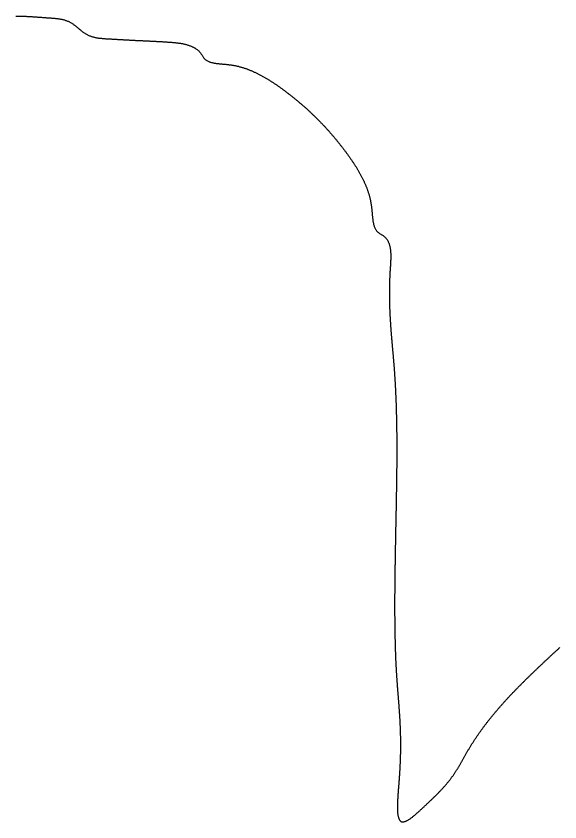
# Model space of a CAD drawing. Extents: x 40 to 225, y 4 to 261.
# Drawn here: x 102.21 to 117.93, y 238.12 to 261.41 of the extents above; entities that cross this region are included whole.
import ezdxf

# ---------------------------------------------------------------- set-up
doc = ezdxf.new("R2010")
doc.units = 0
doc.layers.get('0').update_dxf_attribs({"linetype": 'CONTINUOUS'})

msp = doc.modelspace()

# ---------------------------------------------------------------- linework, layer by layer
at = {"color": 7}
msp.add_polyline3d([(102.206, 261.408, 0), (102.225, 261.408, 0), (102.245, 261.408, 0), (102.264, 261.408, 0), (102.284, 261.408, 0), (102.303, 261.408, 0), (102.322, 261.408, 0), (102.342, 261.407, 0), (102.361, 261.407, 0), (102.381, 261.406, 0), (102.4, 261.406, 0), (102.419, 261.405, 0), (102.439, 261.405, 0), (102.458, 261.404, 0), (102.478, 261.403, 0), (102.497, 261.402, 0), (102.517, 261.401, 0), (102.536, 261.401, 0), (102.556, 261.4, 0), (102.575, 261.398, 0), (102.595, 261.397, 0), (102.614, 261.396, 0), (102.634, 261.395, 0), (102.653, 261.394, 0), (102.673, 261.393, 0), (102.693, 261.391, 0), (102.712, 261.39, 0), (102.732, 261.389, 0), (102.752, 261.388, 0), (102.771, 261.386, 0), (102.791, 261.385, 0), (102.811, 261.383, 0), (102.83, 261.382, 0), (102.85, 261.381, 0), (102.87, 261.379, 0), (102.89, 261.378, 0), (102.91, 261.376, 0), (102.929, 261.375, 0), (102.949, 261.373, 0), (102.969, 261.372, 0), (102.989, 261.37, 0), (103.009, 261.369, 0), (103.029, 261.367, 0), (103.049, 261.366, 0), (103.069, 261.365, 0), (103.089, 261.363, 0), (103.109, 261.362, 0), (103.13, 261.36, 0), (103.15, 261.359, 0), (103.17, 261.358, 0), (103.19, 261.356, 0), (103.21, 261.355, 0), (103.231, 261.353, 0), (103.251, 261.352, 0), (103.271, 261.35, 0), (103.291, 261.349, 0), (103.312, 261.347, 0), (103.332, 261.345, 0), (103.352, 261.343, 0), (103.372, 261.341, 0), (103.392, 261.339, 0), (103.412, 261.336, 0), (103.432, 261.333, 0), (103.451, 261.33, 0), (103.471, 261.327, 0), (103.491, 261.324, 0), (103.51, 261.32, 0), (103.53, 261.316, 0), (103.549, 261.312, 0), (103.568, 261.308, 0), (103.587, 261.303, 0), (103.606, 261.298, 0), (103.624, 261.292, 0), (103.643, 261.286, 0), (103.661, 261.28, 0), (103.679, 261.273, 0), (103.697, 261.266, 0), (103.715, 261.259, 0), (103.733, 261.251, 0), (103.75, 261.242, 0), (103.767, 261.233, 0), (103.784, 261.224, 0), (103.801, 261.214, 0), (103.817, 261.204, 0), (103.834, 261.193, 0), (103.85, 261.182, 0), (103.866, 261.171, 0), (103.882, 261.159, 0), (103.897, 261.147, 0), (103.913, 261.135, 0), (103.928, 261.123, 0), (103.944, 261.11, 0), (103.959, 261.097, 0), (103.975, 261.085, 0), (103.99, 261.072, 0), (104.005, 261.059, 0), (104.021, 261.046, 0), (104.036, 261.033, 0), (104.051, 261.02, 0), (104.067, 261.008, 0), (104.082, 260.995, 0), (104.097, 260.982, 0), (104.113, 260.97, 0), (104.129, 260.958, 0), (104.145, 260.946, 0), (104.16, 260.935, 0), (104.177, 260.924, 0), (104.193, 260.913, 0), (104.209, 260.902, 0), (104.226, 260.892, 0), (104.243, 260.882, 0), (104.26, 260.873, 0), (104.277, 260.865, 0), (104.294, 260.856, 0), (104.312, 260.848, 0), (104.33, 260.841, 0), (104.348, 260.834, 0), (104.366, 260.828, 0), (104.385, 260.821, 0), (104.403, 260.816, 0), (104.422, 260.81, 0), (104.441, 260.805, 0), (104.46, 260.8, 0), (104.479, 260.796, 0), (104.498, 260.792, 0), (104.518, 260.788, 0), (104.537, 260.785, 0), (104.557, 260.781, 0), (104.577, 260.778, 0), (104.596, 260.775, 0), (104.616, 260.773, 0), (104.636, 260.77, 0), (104.656, 260.768, 0), (104.676, 260.766, 0), (104.697, 260.764, 0), (104.717, 260.762, 0), (104.737, 260.761, 0), (104.757, 260.759, 0), (104.777, 260.758, 0), (104.798, 260.756, 0), (104.818, 260.755, 0), (104.838, 260.754, 0), (104.858, 260.753, 0), (104.878, 260.751, 0), (104.899, 260.75, 0), (104.919, 260.749, 0), (104.939, 260.748, 0), (104.959, 260.747, 0), (104.979, 260.746, 0), (104.999, 260.745, 0), (105.019, 260.743, 0), (105.039, 260.742, 0), (105.059, 260.741, 0), (105.078, 260.74, 0), (105.098, 260.739, 0), (105.118, 260.738, 0), (105.138, 260.737, 0), (105.158, 260.735, 0), (105.177, 260.734, 0), (105.197, 260.733, 0), (105.217, 260.732, 0), (105.237, 260.731, 0), (105.256, 260.73, 0), (105.276, 260.729, 0), (105.295, 260.728, 0), (105.315, 260.727, 0), (105.335, 260.726, 0), (105.354, 260.724, 0), (105.374, 260.723, 0), (105.393, 260.722, 0), (105.413, 260.721, 0), (105.432, 260.72, 0), (105.452, 260.719, 0), (105.471, 260.718, 0), (105.491, 260.717, 0), (105.51, 260.716, 0), (105.53, 260.715, 0), (105.549, 260.714, 0), (105.569, 260.713, 0), (105.588, 260.712, 0), (105.608, 260.711, 0), (105.627, 260.71, 0), (105.647, 260.709, 0), (105.666, 260.708, 0), (105.686, 260.707, 0), (105.705, 260.706, 0), (105.725, 260.705, 0), (105.744, 260.704, 0), (105.764, 260.703, 0), (105.783, 260.702, 0), (105.803, 260.701, 0), (105.822, 260.7, 0), (105.842, 260.699, 0), (105.861, 260.699, 0), (105.881, 260.698, 0), (105.9, 260.697, 0), (105.92, 260.696, 0), (105.939, 260.695, 0), (105.959, 260.694, 0), (105.979, 260.693, 0), (105.998, 260.692, 0), (106.018, 260.691, 0), (106.037, 260.69, 0), (106.057, 260.689, 0), (106.077, 260.688, 0), (106.096, 260.687, 0), (106.116, 260.687, 0), (106.135, 260.686, 0), (106.155, 260.685, 0), (106.175, 260.684, 0), (106.194, 260.683, 0), (106.214, 260.682, 0), (106.234, 260.681, 0), (106.253, 260.68, 0), (106.273, 260.679, 0), (106.293, 260.678, 0), (106.312, 260.676, 0), (106.332, 260.675, 0), (106.352, 260.674, 0), (106.372, 260.673, 0), (106.391, 260.672, 0), (106.411, 260.671, 0), (106.431, 260.67, 0), (106.451, 260.669, 0), (106.47, 260.667, 0), (106.49, 260.666, 0), (106.51, 260.665, 0), (106.53, 260.664, 0), (106.549, 260.662, 0), (106.569, 260.661, 0), (106.589, 260.66, 0), (106.609, 260.658, 0), (106.629, 260.657, 0), (106.648, 260.655, 0), (106.668, 260.654, 0), (106.688, 260.652, 0), (106.708, 260.651, 0), (106.728, 260.649, 0), (106.748, 260.648, 0), (106.767, 260.646, 0), (106.787, 260.644, 0), (106.807, 260.642, 0), (106.827, 260.64, 0), (106.846, 260.638, 0), (106.866, 260.636, 0), (106.886, 260.633, 0), (106.905, 260.631, 0), (106.925, 260.628, 0), (106.945, 260.625, 0), (106.964, 260.622, 0), (106.984, 260.619, 0), (107.003, 260.615, 0), (107.023, 260.612, 0), (107.042, 260.608, 0), (107.061, 260.604, 0), (107.08, 260.599, 0), (107.1, 260.595, 0), (107.119, 260.59, 0), (107.138, 260.584, 0), (107.157, 260.579, 0), (107.175, 260.573, 0), (107.194, 260.567, 0), (107.213, 260.561, 0), (107.231, 260.554, 0), (107.25, 260.547, 0), (107.268, 260.539, 0), (107.287, 260.532, 0), (107.305, 260.523, 0), (107.323, 260.515, 0), (107.341, 260.506, 0), (107.358, 260.496, 0), (107.376, 260.487, 0), (107.393, 260.476, 0), (107.41, 260.466, 0), (107.426, 260.454, 0), (107.442, 260.443, 0), (107.458, 260.431, 0), (107.473, 260.418, 0), (107.488, 260.404, 0), (107.502, 260.391, 0), (107.515, 260.376, 0), (107.528, 260.361, 0), (107.54, 260.345, 0), (107.552, 260.329, 0), (107.563, 260.313, 0), (107.574, 260.296, 0), (107.584, 260.279, 0), (107.594, 260.261, 0), (107.605, 260.245, 0), (107.616, 260.228, 0), (107.627, 260.212, 0), (107.638, 260.196, 0), (107.651, 260.182, 0), (107.664, 260.168, 0), (107.678, 260.155, 0), (107.692, 260.143, 0), (107.708, 260.132, 0), (107.724, 260.122, 0), (107.741, 260.112, 0), (107.759, 260.104, 0), (107.777, 260.096, 0), (107.796, 260.088, 0), (107.815, 260.082, 0), (107.834, 260.076, 0), (107.854, 260.07, 0), (107.874, 260.065, 0), (107.895, 260.061, 0), (107.915, 260.057, 0), (107.935, 260.053, 0), (107.956, 260.049, 0), (107.976, 260.046, 0), (107.997, 260.043, 0), (108.017, 260.04, 0), (108.037, 260.038, 0), (108.057, 260.035, 0), (108.077, 260.033, 0), (108.097, 260.031, 0), (108.117, 260.029, 0), (108.137, 260.027, 0), (108.157, 260.025, 0), (108.176, 260.023, 0), (108.196, 260.021, 0), (108.215, 260.02, 0), (108.235, 260.018, 0), (108.254, 260.016, 0), (108.274, 260.015, 0), (108.293, 260.013, 0), (108.312, 260.011, 0), (108.331, 260.009, 0), (108.351, 260.007, 0), (108.37, 260.005, 0), (108.389, 260.002, 0), (108.408, 260, 0), (108.427, 259.997, 0), (108.446, 259.995, 0), (108.465, 259.992, 0), (108.484, 259.988, 0), (108.503, 259.985, 0), (108.522, 259.982, 0), (108.541, 259.978, 0), (108.559, 259.974, 0), (108.578, 259.97, 0), (108.597, 259.966, 0), (108.616, 259.961, 0), (108.635, 259.957, 0), (108.653, 259.952, 0), (108.672, 259.947, 0), (108.691, 259.942, 0), (108.709, 259.937, 0), (108.728, 259.932, 0), (108.747, 259.926, 0), (108.765, 259.92, 0), (108.784, 259.914, 0), (108.802, 259.908, 0), (108.821, 259.902, 0), (108.839, 259.896, 0), (108.858, 259.89, 0), (108.876, 259.883, 0), (108.895, 259.876, 0), (108.913, 259.869, 0), (108.931, 259.862, 0), (108.95, 259.855, 0), (108.968, 259.848, 0), (108.986, 259.84, 0), (109.004, 259.833, 0), (109.022, 259.825, 0), (109.041, 259.817, 0), (109.059, 259.809, 0), (109.077, 259.801, 0), (109.095, 259.793, 0), (109.113, 259.785, 0), (109.131, 259.776, 0), (109.149, 259.768, 0), (109.167, 259.759, 0), (109.185, 259.75, 0), (109.202, 259.741, 0), (109.22, 259.732, 0), (109.238, 259.723, 0), (109.256, 259.714, 0), (109.274, 259.705, 0), (109.291, 259.695, 0), (109.309, 259.686, 0), (109.327, 259.676, 0), (109.344, 259.666, 0), (109.362, 259.656, 0), (109.379, 259.647, 0), (109.397, 259.637, 0), (109.414, 259.626, 0), (109.432, 259.616, 0), (109.449, 259.606, 0), (109.466, 259.596, 0), (109.484, 259.585, 0), (109.501, 259.575, 0), (109.518, 259.564, 0), (109.536, 259.553, 0), (109.553, 259.542, 0), (109.57, 259.532, 0), (109.587, 259.521, 0), (109.604, 259.51, 0), (109.621, 259.499, 0), (109.638, 259.488, 0), (109.655, 259.476, 0), (109.672, 259.465, 0), (109.689, 259.454, 0), (109.706, 259.442, 0), (109.723, 259.431, 0), (109.739, 259.419, 0), (109.756, 259.408, 0), (109.773, 259.396, 0), (109.789, 259.385, 0), (109.806, 259.373, 0), (109.823, 259.361, 0), (109.839, 259.349, 0), (109.856, 259.338, 0), (109.872, 259.326, 0), (109.889, 259.314, 0), (109.905, 259.302, 0), (109.921, 259.29, 0), (109.938, 259.278, 0), (109.954, 259.266, 0), (109.97, 259.254, 0), (109.986, 259.242, 0), (110.002, 259.23, 0), (110.018, 259.217, 0), (110.034, 259.205, 0), (110.05, 259.193, 0), (110.066, 259.181, 0), (110.082, 259.169, 0), (110.098, 259.156, 0), (110.114, 259.144, 0), (110.13, 259.132, 0), (110.146, 259.119, 0), (110.161, 259.107, 0), (110.177, 259.095, 0), (110.193, 259.082, 0), (110.208, 259.07, 0), (110.224, 259.057, 0), (110.239, 259.045, 0), (110.255, 259.032, 0), (110.27, 259.02, 0), (110.286, 259.007, 0), (110.301, 258.995, 0), (110.316, 258.982, 0), (110.332, 258.969, 0), (110.347, 258.957, 0), (110.362, 258.944, 0), (110.377, 258.931, 0), (110.392, 258.918, 0), (110.407, 258.906, 0), (110.423, 258.893, 0), (110.438, 258.88, 0), (110.453, 258.867, 0), (110.467, 258.854, 0), (110.482, 258.841, 0), (110.497, 258.828, 0), (110.512, 258.815, 0), (110.527, 258.802, 0), (110.542, 258.789, 0), (110.556, 258.776, 0), (110.571, 258.763, 0), (110.586, 258.75, 0), (110.6, 258.737, 0), (110.615, 258.724, 0), (110.629, 258.711, 0), (110.644, 258.697, 0), (110.658, 258.684, 0), (110.673, 258.671, 0), (110.687, 258.658, 0), (110.702, 258.644, 0), (110.716, 258.631, 0), (110.73, 258.618, 0), (110.744, 258.604, 0), (110.759, 258.591, 0), (110.773, 258.577, 0), (110.787, 258.564, 0), (110.801, 258.55, 0), (110.815, 258.536, 0), (110.829, 258.523, 0), (110.843, 258.509, 0), (110.857, 258.496, 0), (110.871, 258.482, 0), (110.885, 258.468, 0), (110.899, 258.454, 0), (110.913, 258.44, 0), (110.927, 258.427, 0), (110.94, 258.413, 0), (110.954, 258.399, 0), (110.968, 258.385, 0), (110.982, 258.371, 0), (110.995, 258.357, 0), (111.009, 258.343, 0), (111.023, 258.329, 0), (111.036, 258.315, 0), (111.05, 258.301, 0), (111.063, 258.286, 0), (111.077, 258.272, 0), (111.09, 258.258, 0), (111.103, 258.244, 0), (111.117, 258.229, 0), (111.13, 258.215, 0), (111.144, 258.201, 0), (111.157, 258.186, 0), (111.17, 258.172, 0), (111.183, 258.157, 0), (111.197, 258.143, 0), (111.21, 258.128, 0), (111.223, 258.114, 0), (111.236, 258.099, 0), (111.249, 258.084, 0), (111.262, 258.07, 0), (111.275, 258.055, 0), (111.288, 258.04, 0), (111.301, 258.025, 0), (111.314, 258.011, 0), (111.327, 257.996, 0), (111.34, 257.981, 0), (111.353, 257.966, 0), (111.366, 257.951, 0), (111.378, 257.936, 0), (111.391, 257.921, 0), (111.404, 257.906, 0), (111.417, 257.89, 0), (111.429, 257.875, 0), (111.442, 257.86, 0), (111.455, 257.845, 0), (111.467, 257.829, 0), (111.48, 257.814, 0), (111.493, 257.799, 0), (111.505, 257.783, 0), (111.518, 257.768, 0), (111.53, 257.752, 0), (111.543, 257.737, 0), (111.555, 257.721, 0), (111.567, 257.706, 0), (111.58, 257.69, 0), (111.592, 257.674, 0), (111.605, 257.659, 0), (111.617, 257.643, 0), (111.629, 257.627, 0), (111.641, 257.611, 0), (111.654, 257.595, 0), (111.666, 257.579, 0), (111.678, 257.563, 0), (111.69, 257.547, 0), (111.703, 257.531, 0), (111.715, 257.515, 0), (111.727, 257.499, 0), (111.739, 257.483, 0), (111.751, 257.467, 0), (111.763, 257.45, 0), (111.775, 257.434, 0), (111.787, 257.418, 0), (111.799, 257.401, 0), (111.811, 257.385, 0), (111.823, 257.368, 0), (111.834, 257.352, 0), (111.846, 257.335, 0), (111.858, 257.319, 0), (111.869, 257.302, 0), (111.881, 257.285, 0), (111.893, 257.269, 0), (111.904, 257.252, 0), (111.916, 257.235, 0), (111.927, 257.218, 0), (111.938, 257.202, 0), (111.95, 257.185, 0), (111.961, 257.168, 0), (111.972, 257.151, 0), (111.983, 257.134, 0), (111.994, 257.117, 0), (112.005, 257.1, 0), (112.016, 257.082, 0), (112.027, 257.065, 0), (112.037, 257.048, 0), (112.048, 257.031, 0), (112.059, 257.014, 0), (112.069, 256.996, 0), (112.08, 256.979, 0), (112.09, 256.962, 0), (112.1, 256.944, 0), (112.11, 256.927, 0), (112.12, 256.909, 0), (112.13, 256.892, 0), (112.14, 256.874, 0), (112.15, 256.857, 0), (112.16, 256.839, 0), (112.169, 256.821, 0), (112.179, 256.804, 0), (112.188, 256.786, 0), (112.197, 256.768, 0), (112.207, 256.75, 0), (112.216, 256.733, 0), (112.225, 256.715, 0), (112.233, 256.697, 0), (112.242, 256.679, 0), (112.251, 256.661, 0), (112.259, 256.643, 0), (112.268, 256.625, 0), (112.276, 256.607, 0), (112.284, 256.589, 0), (112.292, 256.571, 0), (112.3, 256.553, 0), (112.308, 256.535, 0), (112.315, 256.516, 0), (112.323, 256.498, 0), (112.33, 256.48, 0), (112.337, 256.462, 0), (112.344, 256.443, 0), (112.351, 256.425, 0), (112.358, 256.407, 0), (112.365, 256.388, 0), (112.371, 256.37, 0), (112.378, 256.351, 0), (112.384, 256.333, 0), (112.39, 256.314, 0), (112.396, 256.296, 0), (112.402, 256.277, 0), (112.407, 256.259, 0), (112.413, 256.24, 0), (112.418, 256.221, 0), (112.423, 256.203, 0), (112.428, 256.184, 0), (112.433, 256.165, 0), (112.438, 256.146, 0), (112.442, 256.128, 0), (112.447, 256.109, 0), (112.451, 256.09, 0), (112.455, 256.071, 0), (112.459, 256.052, 0), (112.462, 256.033, 0), (112.466, 256.014, 0), (112.469, 255.995, 0), (112.472, 255.976, 0), (112.475, 255.957, 0), (112.477, 255.938, 0), (112.48, 255.919, 0), (112.482, 255.9, 0), (112.485, 255.881, 0), (112.487, 255.862, 0), (112.489, 255.842, 0), (112.491, 255.823, 0), (112.492, 255.804, 0), (112.494, 255.785, 0), (112.496, 255.765, 0), (112.498, 255.746, 0), (112.499, 255.726, 0), (112.501, 255.707, 0), (112.503, 255.687, 0), (112.505, 255.667, 0), (112.507, 255.648, 0), (112.509, 255.628, 0), (112.511, 255.608, 0), (112.513, 255.588, 0), (112.515, 255.568, 0), (112.518, 255.548, 0), (112.52, 255.528, 0), (112.523, 255.507, 0), (112.526, 255.487, 0), (112.53, 255.467, 0), (112.533, 255.446, 0), (112.537, 255.426, 0), (112.542, 255.405, 0), (112.546, 255.385, 0), (112.552, 255.366, 0), (112.557, 255.346, 0), (112.564, 255.327, 0), (112.571, 255.308, 0), (112.578, 255.29, 0), (112.586, 255.272, 0), (112.595, 255.254, 0), (112.605, 255.238, 0), (112.616, 255.222, 0), (112.628, 255.206, 0), (112.64, 255.192, 0), (112.654, 255.178, 0), (112.668, 255.165, 0), (112.683, 255.153, 0), (112.699, 255.141, 0), (112.716, 255.13, 0), (112.733, 255.12, 0), (112.75, 255.109, 0), (112.767, 255.099, 0), (112.784, 255.088, 0), (112.8, 255.078, 0), (112.817, 255.067, 0), (112.832, 255.056, 0), (112.847, 255.044, 0), (112.862, 255.032, 0), (112.875, 255.019, 0), (112.888, 255.006, 0), (112.9, 254.992, 0), (112.912, 254.978, 0), (112.923, 254.964, 0), (112.933, 254.949, 0), (112.943, 254.933, 0), (112.952, 254.918, 0), (112.961, 254.902, 0), (112.969, 254.885, 0), (112.977, 254.868, 0), (112.984, 254.851, 0), (112.991, 254.834, 0), (112.997, 254.816, 0), (113.002, 254.798, 0), (113.008, 254.779, 0), (113.012, 254.761, 0), (113.017, 254.741, 0), (113.02, 254.722, 0), (113.024, 254.703, 0), (113.027, 254.683, 0), (113.03, 254.663, 0), (113.032, 254.642, 0), (113.034, 254.622, 0), (113.036, 254.601, 0), (113.037, 254.58, 0), (113.039, 254.559, 0), (113.04, 254.537, 0), (113.04, 254.516, 0), (113.04, 254.494, 0), (113.041, 254.473, 0), (113.041, 254.451, 0), (113.04, 254.429, 0), (113.04, 254.406, 0), (113.039, 254.384, 0), (113.038, 254.362, 0), (113.037, 254.339, 0), (113.036, 254.317, 0), (113.035, 254.294, 0), (113.034, 254.272, 0), (113.033, 254.249, 0), (113.031, 254.226, 0), (113.03, 254.204, 0), (113.028, 254.181, 0), (113.027, 254.158, 0), (113.025, 254.136, 0), (113.023, 254.113, 0), (113.022, 254.09, 0), (113.02, 254.068, 0), (113.019, 254.045, 0), (113.018, 254.023, 0), (113.016, 254.001, 0), (113.015, 253.978, 0), (113.014, 253.956, 0), (113.013, 253.934, 0), (113.012, 253.912, 0), (113.011, 253.89, 0), (113.01, 253.868, 0), (113.009, 253.846, 0), (113.008, 253.824, 0), (113.007, 253.802, 0), (113.006, 253.78, 0), (113.005, 253.759, 0), (113.005, 253.737, 0), (113.004, 253.715, 0), (113.003, 253.694, 0), (113.003, 253.672, 0), (113.002, 253.651, 0), (113.002, 253.63, 0), (113.001, 253.608, 0), (113.001, 253.587, 0), (113, 253.566, 0), (113, 253.545, 0), (113, 253.524, 0), (113, 253.502, 0), (113, 253.481, 0), (112.999, 253.46, 0), (112.999, 253.44, 0), (112.999, 253.419, 0), (112.999, 253.398, 0), (112.999, 253.377, 0), (112.999, 253.356, 0), (112.999, 253.336, 0), (113, 253.315, 0), (113, 253.295, 0), (113, 253.274, 0), (113, 253.254, 0), (113, 253.233, 0), (113.001, 253.213, 0), (113.001, 253.192, 0), (113.002, 253.172, 0), (113.002, 253.152, 0), (113.002, 253.132, 0), (113.003, 253.111, 0), (113.003, 253.091, 0), (113.004, 253.071, 0), (113.005, 253.051, 0), (113.005, 253.031, 0), (113.006, 253.011, 0), (113.007, 252.991, 0), (113.007, 252.971, 0), (113.008, 252.951, 0), (113.009, 252.931, 0), (113.01, 252.912, 0), (113.01, 252.892, 0), (113.011, 252.872, 0), (113.012, 252.852, 0), (113.013, 252.833, 0), (113.014, 252.813, 0), (113.015, 252.793, 0), (113.016, 252.774, 0), (113.017, 252.754, 0), (113.018, 252.735, 0), (113.019, 252.715, 0), (113.02, 252.696, 0), (113.021, 252.677, 0), (113.022, 252.657, 0), (113.024, 252.638, 0), (113.025, 252.618, 0), (113.026, 252.599, 0), (113.027, 252.58, 0), (113.028, 252.561, 0), (113.03, 252.541, 0), (113.031, 252.522, 0), (113.032, 252.503, 0), (113.033, 252.484, 0), (113.035, 252.465, 0), (113.036, 252.446, 0), (113.037, 252.427, 0), (113.039, 252.408, 0), (113.04, 252.389, 0), (113.042, 252.37, 0), (113.043, 252.351, 0), (113.045, 252.332, 0), (113.046, 252.313, 0), (113.047, 252.294, 0), (113.049, 252.275, 0), (113.05, 252.256, 0), (113.052, 252.237, 0), (113.053, 252.218, 0), (113.055, 252.2, 0), (113.056, 252.181, 0), (113.058, 252.162, 0), (113.06, 252.143, 0), (113.061, 252.124, 0), (113.063, 252.106, 0), (113.064, 252.087, 0), (113.066, 252.068, 0), (113.067, 252.049, 0), (113.069, 252.031, 0), (113.071, 252.012, 0), (113.072, 251.993, 0), (113.074, 251.975, 0), (113.075, 251.956, 0), (113.077, 251.937, 0), (113.079, 251.919, 0), (113.08, 251.9, 0), (113.082, 251.882, 0), (113.084, 251.863, 0), (113.085, 251.844, 0), (113.087, 251.826, 0), (113.089, 251.807, 0), (113.09, 251.789, 0), (113.092, 251.77, 0), (113.093, 251.752, 0), (113.095, 251.733, 0), (113.097, 251.714, 0), (113.098, 251.696, 0), (113.1, 251.677, 0), (113.102, 251.659, 0), (113.103, 251.64, 0), (113.105, 251.622, 0), (113.106, 251.603, 0), (113.108, 251.585, 0), (113.11, 251.566, 0), (113.111, 251.548, 0), (113.113, 251.529, 0), (113.114, 251.51, 0), (113.116, 251.492, 0), (113.118, 251.473, 0), (113.119, 251.455, 0), (113.121, 251.436, 0), (113.122, 251.418, 0), (113.124, 251.399, 0), (113.125, 251.381, 0), (113.127, 251.362, 0), (113.128, 251.343, 0), (113.13, 251.325, 0), (113.131, 251.306, 0), (113.133, 251.288, 0), (113.134, 251.269, 0), (113.136, 251.25, 0), (113.137, 251.232, 0), (113.138, 251.213, 0), (113.14, 251.194, 0), (113.141, 251.176, 0), (113.143, 251.157, 0), (113.144, 251.138, 0), (113.145, 251.12, 0), (113.147, 251.101, 0), (113.148, 251.082, 0), (113.149, 251.064, 0), (113.15, 251.045, 0), (113.152, 251.026, 0), (113.153, 251.007, 0), (113.154, 250.989, 0), (113.155, 250.97, 0), (113.157, 250.951, 0), (113.158, 250.932, 0), (113.159, 250.913, 0), (113.16, 250.895, 0), (113.161, 250.876, 0), (113.162, 250.857, 0), (113.163, 250.838, 0), (113.164, 250.819, 0), (113.166, 250.8, 0), (113.167, 250.781, 0), (113.168, 250.763, 0), (113.169, 250.744, 0), (113.17, 250.725, 0), (113.171, 250.706, 0), (113.172, 250.687, 0), (113.173, 250.668, 0), (113.174, 250.649, 0), (113.175, 250.63, 0), (113.176, 250.611, 0), (113.177, 250.592, 0), (113.177, 250.573, 0), (113.178, 250.554, 0), (113.179, 250.535, 0), (113.18, 250.516, 0), (113.181, 250.497, 0), (113.182, 250.478, 0), (113.183, 250.459, 0), (113.183, 250.44, 0), (113.184, 250.421, 0), (113.185, 250.402, 0), (113.186, 250.383, 0), (113.187, 250.364, 0), (113.187, 250.344, 0), (113.188, 250.325, 0), (113.189, 250.306, 0), (113.19, 250.287, 0), (113.19, 250.268, 0), (113.191, 250.249, 0), (113.192, 250.23, 0), (113.192, 250.21, 0), (113.193, 250.191, 0), (113.194, 250.172, 0), (113.194, 250.153, 0), (113.195, 250.134, 0), (113.195, 250.114, 0), (113.196, 250.095, 0), (113.197, 250.076, 0), (113.197, 250.057, 0), (113.198, 250.037, 0), (113.198, 250.018, 0), (113.199, 249.999, 0), (113.199, 249.98, 0), (113.2, 249.96, 0), (113.2, 249.941, 0), (113.201, 249.922, 0), (113.201, 249.902, 0), (113.202, 249.883, 0), (113.202, 249.864, 0), (113.203, 249.844, 0), (113.203, 249.825, 0), (113.204, 249.806, 0), (113.204, 249.786, 0), (113.204, 249.767, 0), (113.205, 249.747, 0), (113.205, 249.728, 0), (113.206, 249.709, 0), (113.206, 249.689, 0), (113.206, 249.67, 0), (113.207, 249.65, 0), (113.207, 249.631, 0), (113.207, 249.611, 0), (113.208, 249.592, 0), (113.208, 249.572, 0), (113.208, 249.553, 0), (113.209, 249.533, 0), (113.209, 249.514, 0), (113.209, 249.494, 0), (113.209, 249.475, 0), (113.21, 249.455, 0), (113.21, 249.436, 0), (113.21, 249.416, 0), (113.21, 249.397, 0), (113.211, 249.377, 0), (113.211, 249.358, 0), (113.211, 249.338, 0), (113.211, 249.318, 0), (113.211, 249.299, 0), (113.211, 249.279, 0), (113.212, 249.26, 0), (113.212, 249.24, 0), (113.212, 249.22, 0), (113.212, 249.201, 0), (113.212, 249.181, 0), (113.212, 249.161, 0), (113.212, 249.142, 0), (113.212, 249.122, 0), (113.213, 249.102, 0), (113.213, 249.083, 0), (113.213, 249.063, 0), (113.213, 249.043, 0), (113.213, 249.023, 0), (113.213, 249.004, 0), (113.213, 248.984, 0), (113.213, 248.964, 0), (113.213, 248.945, 0), (113.213, 248.925, 0), (113.213, 248.905, 0), (113.213, 248.885, 0), (113.213, 248.866, 0), (113.213, 248.846, 0), (113.213, 248.826, 0), (113.213, 248.806, 0), (113.213, 248.786, 0), (113.213, 248.767, 0), (113.213, 248.747, 0), (113.213, 248.727, 0), (113.213, 248.707, 0), (113.213, 248.687, 0), (113.213, 248.667, 0), (113.213, 248.647, 0), (113.212, 248.628, 0), (113.212, 248.608, 0), (113.212, 248.588, 0), (113.212, 248.568, 0), (113.212, 248.548, 0), (113.212, 248.528, 0), (113.212, 248.508, 0), (113.212, 248.488, 0), (113.211, 248.468, 0), (113.211, 248.448, 0), (113.211, 248.428, 0), (113.211, 248.409, 0), (113.211, 248.389, 0), (113.211, 248.369, 0), (113.211, 248.349, 0), (113.21, 248.329, 0), (113.21, 248.309, 0), (113.21, 248.289, 0), (113.21, 248.269, 0), (113.21, 248.249, 0), (113.209, 248.229, 0), (113.209, 248.209, 0), (113.209, 248.189, 0), (113.209, 248.169, 0), (113.208, 248.149, 0), (113.208, 248.128, 0), (113.208, 248.108, 0), (113.208, 248.088, 0), (113.208, 248.068, 0), (113.207, 248.048, 0), (113.207, 248.028, 0), (113.207, 248.008, 0), (113.206, 247.988, 0), (113.206, 247.968, 0), (113.206, 247.948, 0), (113.206, 247.928, 0), (113.205, 247.907, 0), (113.205, 247.887, 0), (113.205, 247.867, 0), (113.205, 247.847, 0), (113.204, 247.827, 0), (113.204, 247.807, 0), (113.204, 247.787, 0), (113.203, 247.766, 0), (113.203, 247.746, 0), (113.203, 247.726, 0), (113.202, 247.706, 0), (113.202, 247.686, 0), (113.202, 247.665, 0), (113.201, 247.645, 0), (113.201, 247.625, 0), (113.201, 247.605, 0), (113.2, 247.585, 0), (113.2, 247.564, 0), (113.2, 247.544, 0), (113.199, 247.524, 0), (113.199, 247.504, 0), (113.199, 247.483, 0), (113.198, 247.463, 0), (113.198, 247.443, 0), (113.198, 247.422, 0), (113.197, 247.402, 0), (113.197, 247.382, 0), (113.196, 247.362, 0), (113.196, 247.341, 0), (113.196, 247.321, 0), (113.195, 247.301, 0), (113.195, 247.28, 0), (113.195, 247.26, 0), (113.194, 247.24, 0), (113.194, 247.219, 0), (113.193, 247.199, 0), (113.193, 247.179, 0), (113.193, 247.158, 0), (113.192, 247.138, 0), (113.192, 247.118, 0), (113.191, 247.097, 0), (113.191, 247.077, 0), (113.191, 247.056, 0), (113.19, 247.036, 0), (113.19, 247.016, 0), (113.189, 246.995, 0), (113.189, 246.975, 0), (113.189, 246.954, 0), (113.188, 246.934, 0), (113.188, 246.914, 0), (113.187, 246.893, 0), (113.187, 246.873, 0), (113.187, 246.852, 0), (113.186, 246.832, 0), (113.186, 246.811, 0), (113.185, 246.791, 0), (113.185, 246.77, 0), (113.185, 246.75, 0), (113.184, 246.73, 0), (113.184, 246.709, 0), (113.183, 246.689, 0), (113.183, 246.668, 0), (113.183, 246.648, 0), (113.182, 246.627, 0), (113.182, 246.607, 0), (113.181, 246.586, 0), (113.181, 246.566, 0), (113.181, 246.545, 0), (113.18, 246.525, 0), (113.18, 246.504, 0), (113.179, 246.484, 0), (113.179, 246.463, 0), (113.179, 246.442, 0), (113.178, 246.422, 0), (113.178, 246.401, 0), (113.177, 246.381, 0), (113.177, 246.36, 0), (113.177, 246.34, 0), (113.176, 246.319, 0), (113.176, 246.299, 0), (113.175, 246.278, 0), (113.175, 246.257, 0), (113.175, 246.237, 0), (113.174, 246.216, 0), (113.174, 246.196, 0), (113.173, 246.175, 0), (113.173, 246.155, 0), (113.173, 246.134, 0), (113.172, 246.113, 0), (113.172, 246.093, 0), (113.171, 246.072, 0), (113.171, 246.052, 0), (113.171, 246.031, 0), (113.17, 246.01, 0), (113.17, 245.99, 0), (113.17, 245.969, 0), (113.169, 245.949, 0), (113.169, 245.928, 0), (113.168, 245.908, 0), (113.168, 245.887, 0), (113.168, 245.866, 0), (113.167, 245.846, 0), (113.167, 245.825, 0), (113.167, 245.805, 0), (113.166, 245.784, 0), (113.166, 245.764, 0), (113.166, 245.743, 0), (113.165, 245.722, 0), (113.165, 245.702, 0), (113.165, 245.681, 0), (113.164, 245.661, 0), (113.164, 245.64, 0), (113.164, 245.62, 0), (113.163, 245.599, 0), (113.163, 245.578, 0), (113.163, 245.558, 0), (113.162, 245.537, 0), (113.162, 245.517, 0), (113.162, 245.496, 0), (113.161, 245.476, 0), (113.161, 245.455, 0), (113.161, 245.435, 0), (113.161, 245.414, 0), (113.16, 245.394, 0), (113.16, 245.373, 0), (113.16, 245.353, 0), (113.16, 245.332, 0), (113.159, 245.312, 0), (113.159, 245.291, 0), (113.159, 245.271, 0), (113.158, 245.25, 0), (113.158, 245.23, 0), (113.158, 245.209, 0), (113.158, 245.189, 0), (113.158, 245.168, 0), (113.157, 245.148, 0), (113.157, 245.128, 0), (113.157, 245.107, 0), (113.157, 245.087, 0), (113.156, 245.066, 0), (113.156, 245.046, 0), (113.156, 245.026, 0), (113.156, 245.005, 0), (113.156, 244.985, 0), (113.155, 244.964, 0), (113.155, 244.944, 0), (113.155, 244.924, 0), (113.155, 244.903, 0), (113.155, 244.883, 0), (113.155, 244.863, 0), (113.154, 244.842, 0), (113.154, 244.822, 0), (113.154, 244.802, 0), (113.154, 244.782, 0), (113.154, 244.761, 0), (113.154, 244.741, 0), (113.154, 244.721, 0), (113.153, 244.701, 0), (113.153, 244.68, 0), (113.153, 244.66, 0), (113.153, 244.64, 0), (113.153, 244.62, 0), (113.153, 244.599, 0), (113.153, 244.579, 0), (113.153, 244.559, 0), (113.153, 244.539, 0), (113.153, 244.519, 0), (113.153, 244.499, 0), (113.153, 244.479, 0), (113.153, 244.459, 0), (113.153, 244.438, 0), (113.153, 244.418, 0), (113.153, 244.398, 0), (113.153, 244.378, 0), (113.153, 244.358, 0), (113.153, 244.338, 0), (113.153, 244.318, 0), (113.153, 244.298, 0), (113.153, 244.278, 0), (113.153, 244.258, 0), (113.153, 244.238, 0), (113.153, 244.218, 0), (113.153, 244.199, 0), (113.153, 244.179, 0), (113.153, 244.159, 0), (113.153, 244.139, 0), (113.153, 244.119, 0), (113.153, 244.099, 0), (113.153, 244.079, 0), (113.154, 244.06, 0), (113.154, 244.04, 0), (113.154, 244.02, 0), (113.154, 244, 0), (113.154, 243.981, 0), (113.154, 243.961, 0), (113.154, 243.941, 0), (113.155, 243.922, 0), (113.155, 243.902, 0), (113.155, 243.882, 0), (113.155, 243.863, 0), (113.155, 243.843, 0), (113.156, 243.823, 0), (113.156, 243.804, 0), (113.156, 243.784, 0), (113.156, 243.765, 0), (113.157, 243.745, 0), (113.157, 243.726, 0), (113.157, 243.706, 0), (113.157, 243.687, 0), (113.158, 243.667, 0), (113.158, 243.648, 0), (113.158, 243.629, 0), (113.159, 243.609, 0), (113.159, 243.59, 0), (113.159, 243.57, 0), (113.16, 243.551, 0), (113.16, 243.532, 0), (113.16, 243.513, 0), (113.161, 243.493, 0), (113.161, 243.474, 0), (113.162, 243.455, 0), (113.162, 243.436, 0), (113.162, 243.417, 0), (113.163, 243.397, 0), (113.163, 243.378, 0), (113.164, 243.359, 0), (113.164, 243.34, 0), (113.165, 243.321, 0), (113.165, 243.302, 0), (113.166, 243.283, 0), (113.166, 243.264, 0), (113.167, 243.245, 0), (113.167, 243.226, 0), (113.168, 243.207, 0), (113.168, 243.188, 0), (113.169, 243.17, 0), (113.169, 243.151, 0), (113.17, 243.132, 0), (113.171, 243.113, 0), (113.171, 243.094, 0), (113.172, 243.076, 0), (113.172, 243.057, 0), (113.173, 243.038, 0), (113.174, 243.02, 0), (113.174, 243.001, 0), (113.175, 242.982, 0), (113.176, 242.964, 0), (113.176, 242.945, 0), (113.177, 242.927, 0), (113.178, 242.908, 0), (113.179, 242.89, 0), (113.179, 242.871, 0), (113.18, 242.853, 0), (113.181, 242.835, 0), (113.182, 242.816, 0), (113.182, 242.798, 0), (113.183, 242.78, 0), (113.184, 242.761, 0), (113.185, 242.743, 0), (113.186, 242.725, 0), (113.187, 242.707, 0), (113.187, 242.689, 0), (113.188, 242.67, 0), (113.189, 242.652, 0), (113.19, 242.634, 0), (113.191, 242.616, 0), (113.192, 242.598, 0), (113.193, 242.58, 0), (113.194, 242.562, 0), (113.195, 242.544, 0), (113.196, 242.527, 0), (113.197, 242.509, 0), (113.198, 242.491, 0), (113.199, 242.473, 0), (113.2, 242.455, 0), (113.201, 242.438, 0), (113.202, 242.42, 0), (113.203, 242.402, 0), (113.204, 242.385, 0), (113.205, 242.367, 0), (113.206, 242.349, 0), (113.208, 242.332, 0), (113.209, 242.314, 0), (113.21, 242.297, 0), (113.211, 242.279, 0), (113.212, 242.262, 0), (113.213, 242.245, 0), (113.215, 242.227, 0), (113.216, 242.21, 0), (113.217, 242.193, 0), (113.218, 242.175, 0), (113.22, 242.158, 0), (113.221, 242.141, 0), (113.222, 242.124, 0), (113.223, 242.106, 0), (113.225, 242.089, 0), (113.226, 242.072, 0), (113.227, 242.055, 0), (113.229, 242.038, 0), (113.23, 242.021, 0), (113.231, 242.004, 0), (113.233, 241.986, 0), (113.234, 241.969, 0), (113.235, 241.952, 0), (113.237, 241.935, 0), (113.238, 241.918, 0), (113.239, 241.901, 0), (113.241, 241.884, 0), (113.242, 241.867, 0), (113.243, 241.85, 0), (113.245, 241.833, 0), (113.246, 241.816, 0), (113.247, 241.799, 0), (113.249, 241.782, 0), (113.25, 241.765, 0), (113.252, 241.747, 0), (113.253, 241.73, 0), (113.254, 241.713, 0), (113.256, 241.696, 0), (113.257, 241.679, 0), (113.258, 241.662, 0), (113.26, 241.645, 0), (113.261, 241.628, 0), (113.262, 241.61, 0), (113.264, 241.593, 0), (113.265, 241.576, 0), (113.266, 241.559, 0), (113.268, 241.542, 0), (113.269, 241.524, 0), (113.27, 241.507, 0), (113.272, 241.49, 0), (113.273, 241.472, 0), (113.274, 241.455, 0), (113.276, 241.438, 0), (113.277, 241.42, 0), (113.278, 241.403, 0), (113.279, 241.385, 0), (113.281, 241.368, 0), (113.282, 241.35, 0), (113.283, 241.333, 0), (113.284, 241.315, 0), (113.285, 241.297, 0), (113.287, 241.28, 0), (113.288, 241.262, 0), (113.289, 241.244, 0), (113.29, 241.226, 0), (113.291, 241.209, 0), (113.292, 241.191, 0), (113.293, 241.173, 0), (113.294, 241.155, 0), (113.295, 241.137, 0), (113.297, 241.119, 0), (113.298, 241.101, 0), (113.299, 241.082, 0), (113.3, 241.064, 0), (113.301, 241.046, 0), (113.301, 241.027, 0), (113.302, 241.009, 0), (113.303, 240.991, 0), (113.304, 240.972, 0), (113.305, 240.954, 0), (113.306, 240.935, 0), (113.307, 240.916, 0), (113.308, 240.897, 0), (113.308, 240.879, 0), (113.309, 240.86, 0), (113.31, 240.841, 0), (113.311, 240.822, 0), (113.311, 240.803, 0), (113.312, 240.784, 0), (113.313, 240.764, 0), (113.313, 240.745, 0), (113.314, 240.726, 0), (113.314, 240.706, 0), (113.315, 240.687, 0), (113.315, 240.667, 0), (113.316, 240.647, 0), (113.316, 240.628, 0), (113.317, 240.608, 0), (113.317, 240.588, 0), (113.318, 240.568, 0), (113.318, 240.548, 0), (113.318, 240.528, 0), (113.318, 240.507, 0), (113.319, 240.487, 0), (113.319, 240.467, 0), (113.319, 240.446, 0), (113.319, 240.425, 0), (113.319, 240.405, 0), (113.319, 240.384, 0), (113.319, 240.363, 0), (113.319, 240.342, 0), (113.319, 240.321, 0), (113.319, 240.3, 0), (113.319, 240.278, 0), (113.319, 240.257, 0), (113.319, 240.236, 0), (113.319, 240.214, 0), (113.318, 240.192, 0), (113.318, 240.17, 0), (113.318, 240.149, 0), (113.317, 240.127, 0), (113.317, 240.104, 0), (113.317, 240.082, 0), (113.316, 240.06, 0), (113.316, 240.037, 0), (113.315, 240.015, 0), (113.314, 239.992, 0), (113.314, 239.969, 0), (113.313, 239.946, 0), (113.312, 239.923, 0), (113.312, 239.9, 0), (113.311, 239.877, 0), (113.31, 239.854, 0), (113.309, 239.83, 0), (113.308, 239.806, 0), (113.307, 239.783, 0), (113.306, 239.759, 0), (113.305, 239.735, 0), (113.304, 239.711, 0), (113.302, 239.686, 0), (113.301, 239.662, 0), (113.3, 239.637, 0), (113.299, 239.613, 0), (113.297, 239.588, 0), (113.296, 239.563, 0), (113.294, 239.538, 0), (113.293, 239.512, 0), (113.291, 239.487, 0), (113.289, 239.462, 0), (113.288, 239.436, 0), (113.286, 239.41, 0), (113.284, 239.384, 0), (113.282, 239.358, 0), (113.28, 239.332, 0), (113.278, 239.305, 0), (113.276, 239.279, 0), (113.274, 239.252, 0), (113.272, 239.225, 0), (113.27, 239.199, 0), (113.268, 239.172, 0), (113.266, 239.145, 0), (113.264, 239.117, 0), (113.261, 239.09, 0), (113.259, 239.063, 0), (113.257, 239.036, 0), (113.255, 239.009, 0), (113.253, 238.982, 0), (113.251, 238.955, 0), (113.249, 238.928, 0), (113.247, 238.901, 0), (113.245, 238.875, 0), (113.243, 238.848, 0), (113.241, 238.822, 0), (113.24, 238.796, 0), (113.238, 238.77, 0), (113.237, 238.744, 0), (113.236, 238.718, 0), (113.235, 238.693, 0), (113.234, 238.668, 0), (113.233, 238.644, 0), (113.232, 238.619, 0), (113.232, 238.595, 0), (113.232, 238.572, 0), (113.232, 238.549, 0), (113.232, 238.526, 0), (113.232, 238.503, 0), (113.233, 238.481, 0), (113.234, 238.46, 0), (113.235, 238.439, 0), (113.236, 238.418, 0), (113.237, 238.398, 0), (113.239, 238.379, 0), (113.241, 238.36, 0), (113.244, 238.342, 0), (113.246, 238.324, 0), (113.249, 238.307, 0), (113.253, 238.29, 0), (113.256, 238.275, 0), (113.26, 238.259, 0), (113.264, 238.245, 0), (113.269, 238.231, 0), (113.274, 238.218, 0), (113.279, 238.206, 0), (113.285, 238.194, 0), (113.291, 238.184, 0), (113.298, 238.174, 0), (113.304, 238.165, 0), (113.312, 238.157, 0), (113.319, 238.149, 0), (113.328, 238.143, 0), (113.336, 238.137, 0), (113.345, 238.133, 0), (113.355, 238.129, 0), (113.365, 238.127, 0), (113.375, 238.125, 0), (113.386, 238.124, 0), (113.397, 238.124, 0), (113.409, 238.126, 0), (113.422, 238.128, 0), (113.434, 238.131, 0), (113.447, 238.135, 0), (113.461, 238.139, 0), (113.475, 238.145, 0), (113.489, 238.151, 0), (113.503, 238.158, 0), (113.518, 238.166, 0), (113.533, 238.175, 0), (113.549, 238.184, 0), (113.565, 238.194, 0), (113.581, 238.204, 0), (113.597, 238.215, 0), (113.613, 238.226, 0), (113.63, 238.238, 0), (113.647, 238.251, 0), (113.664, 238.264, 0), (113.681, 238.277, 0), (113.699, 238.291, 0), (113.716, 238.305, 0), (113.734, 238.32, 0), (113.751, 238.335, 0), (113.769, 238.35, 0), (113.787, 238.365, 0), (113.805, 238.381, 0), (113.823, 238.397, 0), (113.841, 238.413, 0), (113.859, 238.429, 0), (113.877, 238.446, 0), (113.895, 238.462, 0), (113.913, 238.479, 0), (113.931, 238.495, 0), (113.949, 238.512, 0), (113.966, 238.528, 0), (113.984, 238.545, 0), (114.002, 238.562, 0), (114.019, 238.578, 0), (114.036, 238.594, 0), (114.053, 238.61, 0), (114.07, 238.626, 0), (114.087, 238.642, 0), (114.104, 238.658, 0), (114.12, 238.673, 0), (114.136, 238.689, 0), (114.153, 238.704, 0), (114.169, 238.72, 0), (114.184, 238.735, 0), (114.2, 238.75, 0), (114.216, 238.765, 0), (114.231, 238.78, 0), (114.247, 238.794, 0), (114.262, 238.809, 0), (114.277, 238.824, 0), (114.292, 238.838, 0), (114.306, 238.853, 0), (114.321, 238.867, 0), (114.336, 238.881, 0), (114.35, 238.896, 0), (114.364, 238.91, 0), (114.378, 238.924, 0), (114.392, 238.938, 0), (114.406, 238.952, 0), (114.42, 238.966, 0), (114.434, 238.98, 0), (114.447, 238.994, 0), (114.461, 239.008, 0), (114.474, 239.022, 0), (114.487, 239.036, 0), (114.501, 239.05, 0), (114.514, 239.064, 0), (114.526, 239.077, 0), (114.539, 239.091, 0), (114.552, 239.105, 0), (114.565, 239.119, 0), (114.577, 239.133, 0), (114.589, 239.147, 0), (114.602, 239.16, 0), (114.614, 239.174, 0), (114.626, 239.188, 0), (114.638, 239.202, 0), (114.65, 239.216, 0), (114.662, 239.23, 0), (114.674, 239.244, 0), (114.685, 239.258, 0), (114.697, 239.272, 0), (114.708, 239.287, 0), (114.72, 239.301, 0), (114.731, 239.315, 0), (114.743, 239.33, 0), (114.754, 239.344, 0), (114.765, 239.359, 0), (114.776, 239.373, 0), (114.787, 239.388, 0), (114.798, 239.403, 0), (114.809, 239.417, 0), (114.82, 239.432, 0), (114.83, 239.447, 0), (114.841, 239.463, 0), (114.852, 239.478, 0), (114.862, 239.493, 0), (114.873, 239.509, 0), (114.883, 239.524, 0), (114.893, 239.54, 0), (114.904, 239.556, 0), (114.914, 239.572, 0), (114.924, 239.588, 0), (114.934, 239.604, 0), (114.945, 239.62, 0), (114.955, 239.636, 0), (114.965, 239.653, 0), (114.975, 239.669, 0), (114.985, 239.686, 0), (114.995, 239.702, 0), (115.005, 239.719, 0), (115.015, 239.736, 0), (115.025, 239.753, 0), (115.034, 239.77, 0), (115.044, 239.787, 0), (115.054, 239.804, 0), (115.064, 239.821, 0), (115.074, 239.838, 0), (115.084, 239.855, 0), (115.094, 239.873, 0), (115.103, 239.89, 0), (115.113, 239.907, 0), (115.123, 239.924, 0), (115.133, 239.942, 0), (115.143, 239.959, 0), (115.153, 239.977, 0), (115.162, 239.994, 0), (115.172, 240.012, 0), (115.182, 240.029, 0), (115.192, 240.046, 0), (115.202, 240.064, 0), (115.212, 240.081, 0), (115.222, 240.099, 0), (115.232, 240.116, 0), (115.242, 240.134, 0), (115.252, 240.151, 0), (115.262, 240.168, 0), (115.272, 240.186, 0), (115.282, 240.203, 0), (115.293, 240.22, 0), (115.303, 240.238, 0), (115.313, 240.255, 0), (115.324, 240.272, 0), (115.334, 240.289, 0), (115.344, 240.306, 0), (115.355, 240.324, 0), (115.366, 240.341, 0), (115.376, 240.358, 0), (115.387, 240.375, 0), (115.397, 240.391, 0), (115.408, 240.408, 0), (115.419, 240.425, 0), (115.43, 240.442, 0), (115.441, 240.459, 0), (115.451, 240.476, 0), (115.462, 240.492, 0), (115.473, 240.509, 0), (115.484, 240.526, 0), (115.495, 240.542, 0), (115.507, 240.559, 0), (115.518, 240.575, 0), (115.529, 240.592, 0), (115.54, 240.608, 0), (115.551, 240.625, 0), (115.563, 240.641, 0), (115.574, 240.658, 0), (115.585, 240.674, 0), (115.597, 240.69, 0), (115.608, 240.706, 0), (115.62, 240.723, 0), (115.631, 240.739, 0), (115.643, 240.755, 0), (115.655, 240.771, 0), (115.666, 240.787, 0), (115.678, 240.803, 0), (115.69, 240.819, 0), (115.701, 240.835, 0), (115.713, 240.851, 0), (115.725, 240.867, 0), (115.737, 240.883, 0), (115.749, 240.899, 0), (115.761, 240.915, 0), (115.773, 240.931, 0), (115.785, 240.947, 0), (115.797, 240.962, 0), (115.809, 240.978, 0), (115.821, 240.994, 0), (115.833, 241.009, 0), (115.845, 241.025, 0), (115.858, 241.041, 0), (115.87, 241.056, 0), (115.882, 241.072, 0), (115.895, 241.087, 0), (115.907, 241.103, 0), (115.919, 241.118, 0), (115.932, 241.134, 0), (115.944, 241.149, 0), (115.957, 241.164, 0), (115.969, 241.18, 0), (115.982, 241.195, 0), (115.994, 241.21, 0), (116.007, 241.226, 0), (116.019, 241.241, 0), (116.032, 241.256, 0), (116.045, 241.271, 0), (116.057, 241.286, 0), (116.07, 241.302, 0), (116.083, 241.317, 0), (116.096, 241.332, 0), (116.109, 241.347, 0), (116.121, 241.362, 0), (116.134, 241.377, 0), (116.147, 241.392, 0), (116.16, 241.407, 0), (116.173, 241.422, 0), (116.186, 241.436, 0), (116.199, 241.451, 0), (116.212, 241.466, 0), (116.225, 241.481, 0), (116.238, 241.496, 0), (116.251, 241.511, 0), (116.264, 241.525, 0), (116.278, 241.54, 0), (116.291, 241.555, 0), (116.304, 241.569, 0), (116.317, 241.584, 0), (116.33, 241.599, 0), (116.344, 241.613, 0), (116.357, 241.628, 0), (116.37, 241.642, 0), (116.383, 241.657, 0), (116.397, 241.671, 0), (116.41, 241.686, 0), (116.424, 241.7, 0), (116.437, 241.715, 0), (116.45, 241.729, 0), (116.464, 241.744, 0), (116.477, 241.758, 0), (116.491, 241.772, 0), (116.504, 241.787, 0), (116.518, 241.801, 0), (116.531, 241.815, 0), (116.545, 241.83, 0), (116.558, 241.844, 0), (116.572, 241.858, 0), (116.586, 241.872, 0), (116.599, 241.886, 0), (116.613, 241.901, 0), (116.627, 241.915, 0), (116.64, 241.929, 0), (116.654, 241.943, 0), (116.668, 241.957, 0), (116.681, 241.971, 0), (116.695, 241.985, 0), (116.709, 241.999, 0), (116.723, 242.013, 0), (116.736, 242.027, 0), (116.75, 242.041, 0), (116.764, 242.055, 0), (116.778, 242.069, 0), (116.792, 242.083, 0), (116.805, 242.097, 0), (116.819, 242.111, 0), (116.833, 242.125, 0), (116.847, 242.139, 0), (116.861, 242.153, 0), (116.875, 242.166, 0), (116.889, 242.18, 0), (116.903, 242.194, 0), (116.916, 242.208, 0), (116.93, 242.221, 0), (116.944, 242.235, 0), (116.958, 242.249, 0), (116.972, 242.263, 0), (116.986, 242.276, 0), (117, 242.29, 0), (117.014, 242.304, 0), (117.028, 242.317, 0), (117.042, 242.331, 0), (117.056, 242.345, 0), (117.07, 242.358, 0), (117.084, 242.372, 0), (117.098, 242.385, 0), (117.112, 242.399, 0), (117.126, 242.413, 0), (117.14, 242.426, 0), (117.154, 242.44, 0), (117.168, 242.453, 0), (117.183, 242.467, 0), (117.197, 242.48, 0), (117.211, 242.494, 0), (117.225, 242.507, 0), (117.239, 242.521, 0), (117.253, 242.534, 0), (117.267, 242.547, 0), (117.281, 242.561, 0), (117.295, 242.574, 0), (117.309, 242.588, 0), (117.323, 242.601, 0), (117.337, 242.614, 0), (117.352, 242.628, 0), (117.366, 242.641, 0), (117.38, 242.654, 0), (117.394, 242.668, 0), (117.408, 242.681, 0), (117.422, 242.694, 0), (117.436, 242.708, 0), (117.45, 242.721, 0), (117.464, 242.734, 0), (117.479, 242.747, 0), (117.493, 242.761, 0), (117.507, 242.774, 0), (117.521, 242.787, 0), (117.535, 242.8, 0), (117.549, 242.814, 0), (117.563, 242.827, 0), (117.578, 242.84, 0), (117.592, 242.853, 0), (117.606, 242.867, 0), (117.62, 242.88, 0), (117.634, 242.893, 0), (117.648, 242.906, 0), (117.662, 242.919, 0), (117.677, 242.932, 0), (117.691, 242.946, 0), (117.705, 242.959, 0), (117.719, 242.972, 0), (117.733, 242.985, 0), (117.747, 242.998, 0), (117.762, 243.011, 0), (117.776, 243.024, 0), (117.79, 243.037, 0), (117.804, 243.051, 0), (117.818, 243.064, 0), (117.833, 243.077, 0), (117.847, 243.09, 0), (117.861, 243.103, 0), (117.875, 243.116, 0), (117.889, 243.129, 0), (117.903, 243.142, 0), (117.918, 243.155, 0), (117.932, 243.168, 0)], dxfattribs=at)

doc.saveas('drawing.dxf')
